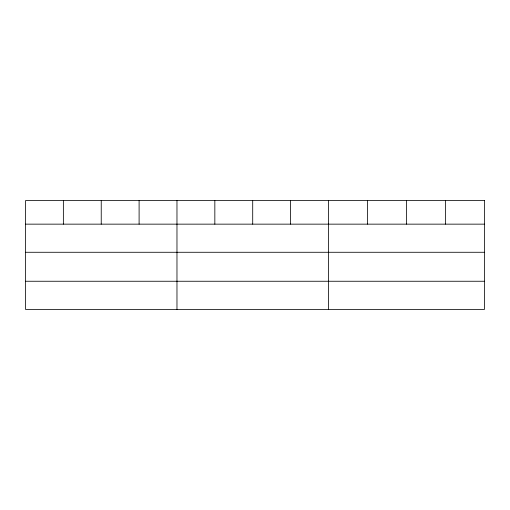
<?xml version="1.0" encoding="UTF-8"?>
<svg xmlns="http://www.w3.org/2000/svg" width="510" height="510" viewBox="0 0 510 510"><rect width="100%" height="100%" fill="white"/><g stroke="black" fill="none" stroke-linecap="round" stroke-linejoin="round"><path stroke-width="0.76" d="M25.5 224.151L484.5 224.151M25.5 252.278L484.5 252.278M25.5 281.252L484.5 281.252M445.485 200.621L445.485 224.151M406.47 200.621L406.47 224.151M367.455 200.621L367.455 224.151M328.44 200.621L328.44 309.379M290.572 200.621L290.572 224.151M252.705 200.621L252.705 224.151M214.837 200.621L214.837 224.151M176.97 200.621L176.97 309.379M139.102 200.621L139.102 224.151M101.235 200.621L101.235 224.151M63.367 200.621L63.367 224.151M484.5 200.621L25.5 200.621L25.5 309.379L484.5 309.379L484.5 200.621"/></g></svg>
